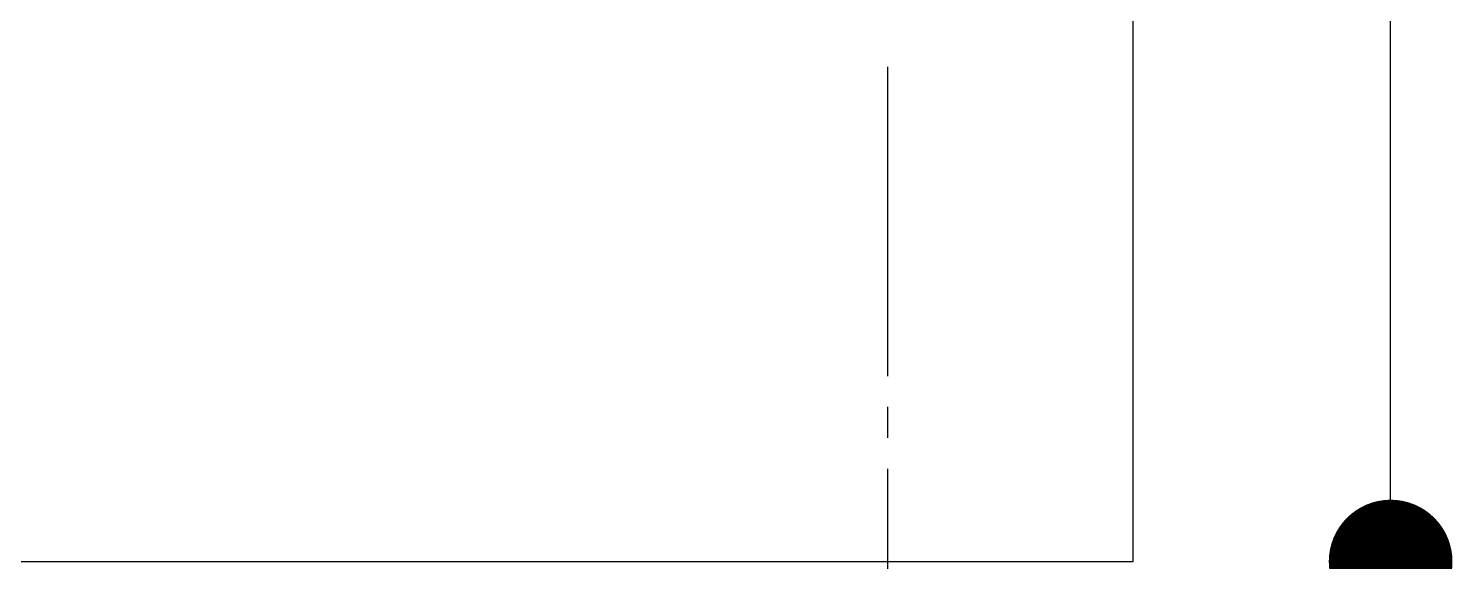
# Model space of a CAD drawing. Header units: millimetres. Extents: x -192235 to 515711, y 45168 to 947868.
# Drawn here: x 178412 to 180713, y 466700 to 467562 of the extents above; entities that cross this region are included whole.
import ezdxf

# ---------------------------------------------------------------- set-up
doc = ezdxf.new("R2010")
doc.units = ezdxf.units.MM
doc.header["$LTSCALE"] = 1000
doc.header["$PDMODE"] = 1
doc.linetypes.add('TPH12-SEC-@20-1$0$CENTERK0', pattern=[0.65, 0.5, -0.05, 0.05, -0.05])
doc.layers.add('0-tool', color=1, linetype='Continuous')
doc.layers.add('TPH12-SEC-@20-1$0$SIN-M', color=252, linetype='Continuous')
doc.styles.add('TPH12-SEC-@20-1$0$dim-txt', font='isocp.shx', dxfattribs={"width": 0.7, "bigfont": 'chineset.shx'})
doc.dimstyles.new('TPH12-SEC-@20-1$0$ARCH-dim-2000', dxfattribs={"dimscale": 2000, "dimtxt": 0.3, "dimasz": 0.1, "dimexe": 0.1, "dimexo": 0.1, "dimgap": 0.05, "dimtad": 1, "dimdec": 0, "dimrnd": 0.1, "dimdsep": 46, "dimlunit": 6, "dimtxsty": 'TPH12-SEC-@20-1$0$dim-txt', "dimblk": 'TPH12-SEC-@20-1$0$_Dot', "dimblk1": 'TPH12-SEC-@20-1$0$_Origin', "dimblk2": 'TPH12-SEC-@20-1$0$_Origin', "dimcen": 2, "dimclrd": 256, "dimclre": 256, "dimclrt": 256, "dimadec": 0, "dimazin": 0, "dimtfac": 1, "dimtdec": 1, "dimtix": 1, "dimtmove": 2, "dimatfit": 3, "dimldrblk": 'TPH12-SEC-@20-1$0$_Origin', "dimfxl": 1, "dimtvp": 1, "dimtolj": 1, "dimarcsym": 0})

# ---------------------------------------------------------------- blocks, each defined once
blk = doc.blocks.new('TPH12-SEC-@20-1$0$_Dot')
at = {"color": 0, "linetype": 'ByBlock', "lineweight": -2}
blk.add_line((-0.5, 0), (-1, 0), dxfattribs=at)
at = {"color": 0, "linetype": 'ByBlock', "const_width": 0.5}
blk.add_lwpolyline([(-0.25, 0, 1), (0.25, 0, 1)], format="xyb", close=True, dxfattribs=at)
blk = doc.blocks.new('*D907')
at = {"layer": 'DEFPOINTS', "color": 0, "transparency": 16777216}
for p in [(180613.4, 466700), (180613.4, 466700), (180613.4, 463950)]:
    blk.add_point(p, dxfattribs=at)
at = {"layer": 'TPH12-SEC-@20-1$0$SIN-M', "lineweight": -2, "transparency": 16777216}
blk.add_line((180613.4, 464150), (180613.4, 466500), dxfattribs=at)
at = {"layer": 'TPH12-SEC-@20-1$0$SIN-M', "lineweight": -2, "transparency": 16777216, "xscale": 200, "yscale": 200, "zscale": 200}
for p, rotation in [((180613.4, 466700), 90), ((180613.4, 463950), 270)]:
    blk.add_blockref('TPH12-SEC-@20-1$0$_Dot', p, dxfattribs=dict(at, rotation=rotation))
at = {"layer": 'TPH12-SEC-@20-1$0$SIN-M', "transparency": 16777216, "insert": (180168.4, 465325), "char_height": 600, "attachment_point": 5, "rotation": 90, "style": 'TPH12-SEC-@20-1$0$dim-txt'}
blk.add_mtext('\\A1;2,750', dxfattribs=at)
blk = doc.blocks.new('TPH12-SEC-@20-1$0$_Origin')
at = {"color": 0, "linetype": 'ByBlock', "lineweight": -2}
blk.add_line((0, 0), (-1, 0), dxfattribs=at)
blk.add_circle((0, 0), 0.5, dxfattribs=at)
blk = doc.blocks.new('*D908')
at = {"layer": 'DEFPOINTS', "color": 0, "transparency": 16777216}
for p in [(180613.4, 471200), (180613.4, 471200), (180613.4, 466700)]:
    blk.add_point(p, dxfattribs=at)
at = {"layer": 'TPH12-SEC-@20-1$0$SIN-M', "lineweight": -2, "transparency": 16777216}
blk.add_line((180613.4, 466900), (180613.4, 471000), dxfattribs=at)
at = {"layer": 'TPH12-SEC-@20-1$0$SIN-M', "lineweight": -2, "transparency": 16777216, "xscale": 200, "yscale": 200, "zscale": 200}
for p, rotation in [((180613.4, 471200), 90), ((180613.4, 466700), 270)]:
    blk.add_blockref('TPH12-SEC-@20-1$0$_Dot', p, dxfattribs=dict(at, rotation=rotation))
at = {"layer": 'TPH12-SEC-@20-1$0$SIN-M', "transparency": 16777216, "insert": (180168.4, 468950), "char_height": 600, "attachment_point": 5, "rotation": 90, "style": 'TPH12-SEC-@20-1$0$dim-txt'}
blk.add_mtext('\\A1;4,500', dxfattribs=at)
blk = doc.blocks.new('TPH12-SEC-@20-1')
at = {"layer": 'DEFPOINTS', "linetype": 'TPH12-SEC-@20-1$0$CENTERK0'}
blk.add_line((179800, 467500), (179800, 462400), dxfattribs=at)
at = {"layer": 'TPH12-SEC-@20-1$0$SIN-M'}
for p1, p2, picture, middle in [((180613.4, 466700), (180613.4, 471200), '*D908', (180168.4, 468950)), ((180613.4, 463950), (180613.4, 466700), '*D907', (180168.4, 465325))]:
    dim = blk.add_aligned_dim(p1=p1, p2=p2, distance=0, dimstyle='TPH12-SEC-@20-1$0$ARCH-dim-2000', dxfattribs=at)
    dim.commit()
    dim.dimension.update_dxf_attribs({"geometry": picture, "text_midpoint": middle})

msp = doc.modelspace()

# ---------------------------------------------------------------- block references
msp.add_blockref('TPH12-SEC-@20-1', (0, 0))

# ---------------------------------------------------------------- next in the draw order: linework, layer by layer
at = {"layer": '0-tool'}
msp.add_lwpolyline([(177080, 466700), (180197.04255, 466700), (180197.04255, 469500), (177080, 469500)], close=True, dxfattribs=at)

doc.saveas('drawing.dxf')
